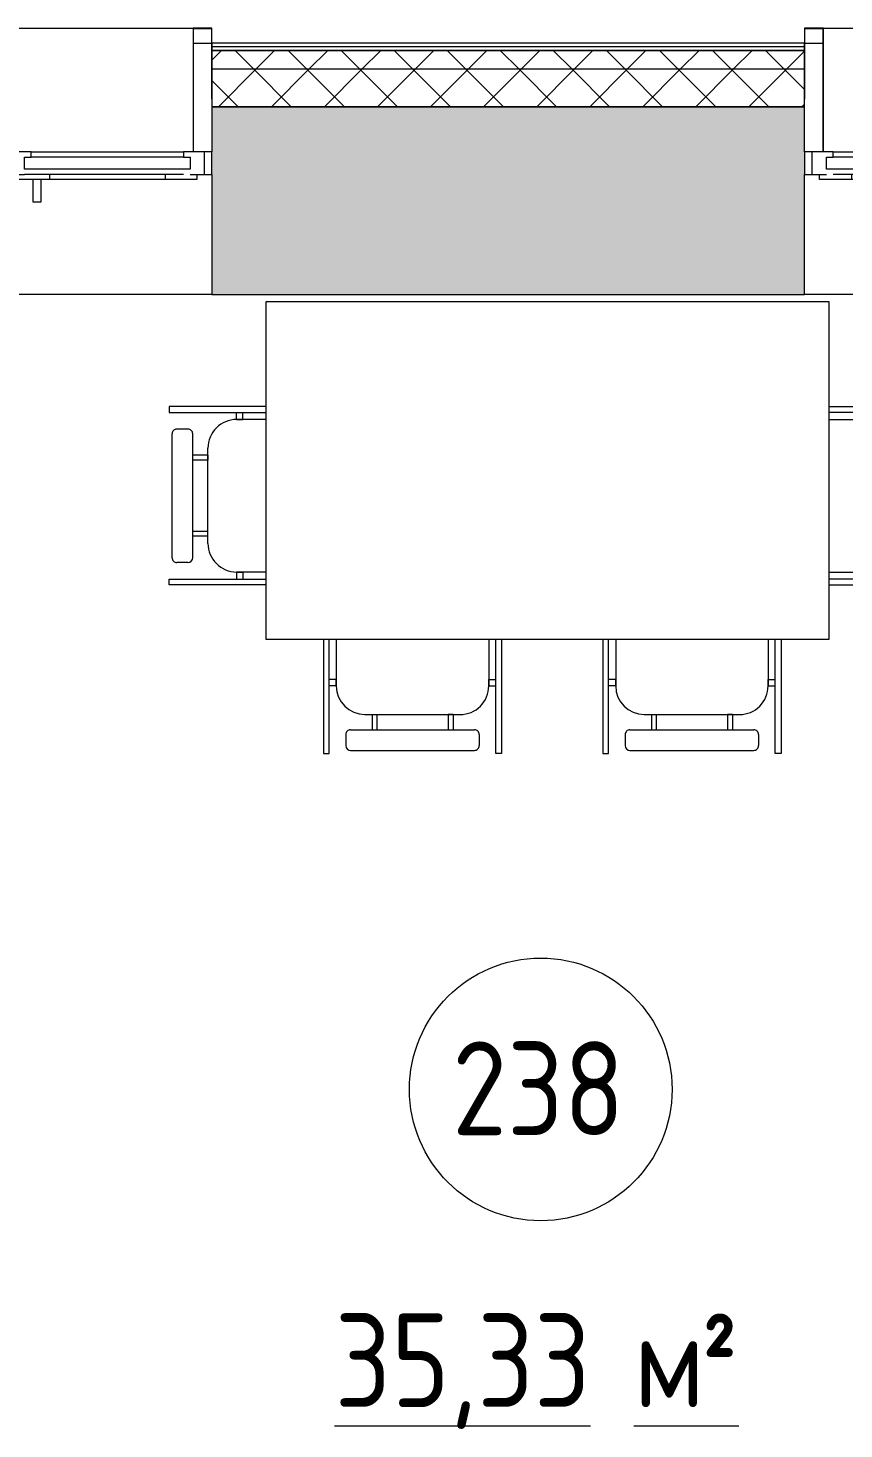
# Model space of a CAD drawing. Header units: millimetres. Extents: x -515342 to 330399, y -224905 to 507333.
# Drawn here: x -288044 to -285868, y 135750 to 139484 of the extents above; entities that cross this region are included whole.
import ezdxf

# ---------------------------------------------------------------- set-up
doc = ezdxf.new("R2010")
doc.units = ezdxf.units.MM
doc.layers.get('0').update_dxf_attribs({"lineweight": 0})
for name, color, linetype, lineweight in [('_ Окна', 7, 'Continuous', 0), ('Витраж', 7, 'Continuous', 0), ('Марки помещений', 7, 'Continuous', 0), ('Мебель', 7, 'Continuous', 0), ('Окна', 7, 'Continuous', 0), ('Стены внутренние', 7, 'Continuous', 0), ('Стены наружные', 7, 'Continuous', 0), ('Стены несущие', 7, 'Continuous', 0), ('Стены отделка', 7, 'Continuous', 0), ('Стены штриховка', 7, 'Continuous', 0)]:
    doc.layers.add(name, color=color, linetype=linetype, lineweight=lineweight)
doc.styles.add('GOST Common_1', font='', dxfattribs={"width": 0.9, "height": 250})
doc.styles.add('GOST Common_2', font='', dxfattribs={"width": 0.9, "height": 249.9999999999997})
doc.styles.get('GOST Common_1').set_extended_font_data('GOST Common')
doc.styles.get('GOST Common_2').set_extended_font_data('GOST Common')
pattern_1 = [(45, (0, 0), (-70.71067811865476, 70.71067811865476), []), (135, (0, 0), (-70.71067811865476, -70.71067811865474), [])]

# ---------------------------------------------------------------- blocks, each defined once
blk = doc.blocks.new('Окно_ПВХ_3Створки_1Фрамуга-верх - АР_Окно_ОП_1820_h_х1970_3ст2фр-в-9696728-О_АР_П_2__3_400_План 2 этажа')
at = {"layer": '_ Окна'}
for p, q in [((-929.0000000000082, 130.000000000032), (-1005.000000000007, 130.000000000032)), ((-1005.000000000007, 130.000000000032), (-1005.000000000007, 70.00000000003176)), ((-985.0000000000082, 70.00000000003176), (-985.0000000000082, 130.000000000032)), ((-947.0000000000082, 84.00000000003176), (-947.0000000000082, 116.000000000032)), ((-947.0000000000082, 116.000000000032), (-929.0000000000082, 116.000000000032)), ((-929.0000000000082, 116.000000000032), (-929.0000000000082, 130.000000000032)), ((-523.0000000000081, 116.000000000024), (-929.0000000000018, 116.0000000000253)), ((-447.000000000008, 130.000000000032), (-523.000000000008, 130.000000000032)), ((-523.000000000008, 130.000000000032), (-523.000000000008, 116.000000000032)), ((-523.000000000008, 116.000000000032), (-505.0000000000079, 116.000000000032)), ((-505.0000000000079, 116.000000000032), (-505.0000000000079, 84.00000000002747)), ((-465.0000000000079, 84.00000000002747), (-465.0000000000079, 116.000000000032)), ((-465.0000000000079, 116.000000000032), (-447.000000000008, 116.000000000032)), ((-447.000000000008, 116.000000000032), (-447.000000000008, 130.000000000032)), ((446.9999999999948, 116.0000000000209), (-447.0000000000069, 116.0000000000238)), ((522.9999999999915, 130.000000000032), (446.9999999999916, 130.000000000032)), ((446.9999999999916, 130.000000000032), (446.9999999999916, 116.000000000032)), ((446.9999999999916, 116.000000000032), (464.9999999999916, 116.000000000032)), ((464.9999999999916, 116.000000000032), (464.9999999999916, 84.00000000003176)), ((504.9999999999915, 84.00000000003176), (504.9999999999915, 116.000000000032)), ((504.9999999999915, 116.000000000032), (522.9999999999915, 116.000000000032)), ((522.9999999999915, 116.000000000032), (522.9999999999915, 130.000000000032)), ((928.99999999999, 116.0000000000193), (522.9999999999959, 116.0000000000206)), ((928.9999999999915, 130.000000000032), (928.9999999999915, 116.000000000032)), ((1004.999999999992, 130.000000000032), (928.9999999999915, 130.000000000032)), ((928.9999999999915, 116.000000000032), (946.9999999999914, 116.000000000032)), ((946.9999999999914, 116.000000000032), (946.9999999999914, 84.00000000003176)), ((984.9999999999915, 70.00000000003176), (984.9999999999915, 130.000000000032)), ((1004.999999999992, 70.00000000003176), (1004.999999999992, 130.000000000032)), ((-505.000000000005, 84.0000000000291), (-947.0000000000052, 84.00000000003055)), ((464.9999999999978, 84.00000000002598), (-465.0000000000016, 84.00000000002899)), ((946.9999999999931, 84.00000000002443), (504.9999999999926, 84.00000000002585)), ((-1005.000000000007, 70.00000000003176), (-947.0000000000082, 70.00000000003176)), ((-965.000000000014, 55.9999999999667), (-965.0000000000139, 69.99999999999089)), ((-880.0000000000138, 55.99999999996643), (-965.000000000014, 55.9999999999667)), ((-880.0000000000136, 70.00000000002966), (-880.0000000000136, 56.00000000009598)), ((-572.0000000000163, 70.00000000002866), (-572.0000000000163, 56.00000000010451)), ((-487.0000000000152, 55.99999999996516), (-572.0000000000163, 55.99999999996543)), ((-505.0000000000079, 70.00000000002747), (-465.0000000000079, 70.00000000002747)), ((-487.0000000000151, 69.99999999998902), (-487.0000000000152, 55.99999999996516)), ((464.9999999999916, 70.00000000003176), (504.9999999999915, 70.00000000003176)), ((486.9999999999862, 55.999999999962), (486.9999999999862, 69.99999999998619)), ((571.9999999999864, 55.99999999996173), (486.9999999999862, 55.999999999962)), ((571.9999999999865, 70.00000000002495), (571.9999999999864, 56.00000000009128)), ((879.9999999999841, 70.00000000002396), (879.9999999999841, 56.00000000009981)), ((964.999999999985, 55.99999999996046), (879.9999999999839, 55.99999999996073)), ((946.9999999999914, 70.00000000003176), (1004.999999999992, 70.00000000003176)), ((964.999999999985, 69.99999999998431), (964.999999999985, 55.99999999996046))]:
    blk.add_line(p, q, dxfattribs=at)
at = {"layer": 'Окна'}
for p, q in [((-929.0000000000045, 130.0000000000256), (-523.0000000000109, 130.0000000000242)), ((-447.00000000001, 130.000000000024), (446.9999999999907, 130.0000000000211)), ((522.9999999999916, 130.0000000000209), (928.9999999999937, 130.0000000000195)), ((-505.000000000008, 70.00000000002417), (-929.0000000000047, 70.00000000002554)), ((-572.0000000000163, 55.99999999996543), (-880.0000000000138, 55.99999999996643)), ((-548.5000000000164, -3.99999999997141), (-548.5000000000161, 56.00000000005184)), ((-528.5000000000161, 56.00000000005178), (-528.5000000000164, -3.999999999971477)), ((464.9999999999936, 70.00000000002103), (-465.0000000000046, 70.00000000002404)), ((928.9999999999936, 70.00000000001954), (504.9999999999883, 70.0000000000209)), ((528.499999999986, -3.999999999974895), (528.4999999999862, 56.00000000004243)), ((548.4999999999862, 56.00000000004239), (548.499999999986, -3.999999999974963)), ((879.9999999999839, 55.99999999996073), (571.9999999999864, 55.99999999996173)), ((-528.5000000000163, -3.999999999971477), (-548.5000000000164, -3.999999999971413)), ((548.4999999999861, -3.999999999974963), (528.499999999986, -3.999999999974898))]:
    blk.add_line(p, q, dxfattribs=at)
blk = doc.blocks.new('Прямоугольный импост - АР_Откос_Металлический_50х330 Белый Левый-9898761-О_АР_П_2__3_400_План 2 этажа')
at = {"layer": 'Витраж'}
blk.add_line((4449.180076463208, 16114.99999999948), (6359.180076463206, 16114.99999999948), dxfattribs=at)
blk = doc.blocks.new('Прямоугольный импост - АР_Откос_Металлический_50х330 Белый Левый-V25-О_АР_П_2__3_400_План 2 этажа')
at = {"layer": 'Витраж', "lineweight": 18}
for p, q in [((0, 39.99999999999957), (-50.00000000000055, 39.99999999999957)), ((-50.00000000000055, 39.99999999999957), (-50.00000000000055, -290.0000000000013)), ((-49.00000000000619, -290.0000000000013), (-49.00000000000619, 38.99999999999952)), ((-49.00000000000619, 38.99999999999952), (-1.000000000001938, 38.99999999999952)), ((-1.000000000001938, 38.99999999999952), (-1.000000000001938, -150)), ((0, -150), (0, 39.99999999999957)), ((-1.000000000001938, -150), (0, -150))]:
    blk.add_line(p, q, dxfattribs=at)
blk = doc.blocks.new('Прямоугольный импост - АР_Откос_Металлический_50х330 Белый Правый-V24-О_АР_П_2__3_400_План 2 этажа')
at = {"layer": 'Витраж', "lineweight": 18}
for p, q in [((-50.00000000000055, -290.0000000000013), (-50.00000000000055, 39.99999999999957)), ((-50.00000000000055, 39.99999999999957), (0, 39.99999999999957)), ((-1.000000000000856, 38.99999999999952), (-49.0000000000051, 38.99999999999952)), ((-49.0000000000051, 38.99999999999952), (-49.0000000000051, -290.0000000000013)), ((-1.000000000000856, -150), (-1.000000000000856, 38.99999999999952)), ((0, 39.99999999999957), (0, -150)), ((0, -150), (-1.000000000000856, -150))]:
    blk.add_line(p, q, dxfattribs=at)
blk = doc.blocks.new('СД_Люблино_Фасады_rvt-1-О_АР_П_2__3_400_План 2 этажа')
at = {"layer": 'Стены внутренние'}
h = blk.add_hatch(dxfattribs=at)
h.set_pattern_fill('FP_1', color=256, style=0, pattern_type=2)
h.set_pattern_definition([(45, (0, 0), (-224.5064030267289, 224.5064030267289), []), (45, (224.506, 0), (-224.5064030267289, 224.5064030267289), [396.875, -79.375, 3.353, -76.02199999999999])])
h.paths.add_polyline_path([(101935, 15404.99999999918), (101935, 15904.99999999919), (97278.85314212565, 15904.9999999992), (97278.85314212565, 15404.9999999992), (101775.0226603201, 15404.99999999918)])
h.paths.add_polyline_path([(95231.84245971094, 15404.9999999992), (95268.85314212563, 15404.9999999992), (95268.85314212563, 15904.9999999992), (93672.65188614855, 15904.99999999921), (93672.65188614855, 15404.99999999921), (94795.630446337, 15404.99999999921)])
h.paths.add_polyline_path([(91662.65188614854, 15404.99999999921), (91662.65188614854, 15904.99999999922), (90062.51054338938, 15904.99999999922), (90062.51054338938, 15404.99999999922), (91305.93433934546, 15404.99999999922)])
h.paths.add_polyline_path([(88052.51054338938, 15404.99999999923), (88052.51054338938, 15904.99999999923), (86472.55928735257, 15904.99999999923), (86472.55928735257, 15404.99999999923), (87816.23823235395, 15404.99999999923)])
h.paths.add_polyline_path([(84462.55928735257, 15404.99999999924), (84462.55928735257, 15904.99999999924), (82935.27675388572, 15904.99999999924), (82935.27675388572, 15404.99999999924), (84326.54212536241, 15404.99999999924)])
h.paths.add_polyline_path([(80836.8460183709, 15404.99999999925), (80925.2767538857, 15404.99999999925), (80925.2767538857, 15904.99999999925), (79340.32549790858, 15904.99999999926), (79340.32549790858, 15404.99999999925), (79964.42199162302, 15404.99999999925)])
h.paths.add_polyline_path([(77330.32549790856, 15404.99999999926), (77330.32549790856, 15904.99999999927), (75739.71385024309, 15904.99999999927), (75739.71385024309, 15404.99999999926)])
h.paths.add_polyline_path([(73729.71385024309, 15404.99999999927), (73729.71385024309, 15904.99999999927), (72144.76259426594, 15904.99999999928), (72144.76259426594, 15404.99999999928), (73421.2417910139, 15404.99999999927)])
h.paths.add_polyline_path([(70134.76259426594, 15404.99999999928), (70134.76259426594, 15904.99999999928), (68493.56468270539, 15904.99999999929), (68493.56468270539, 15404.99999999929), (68622.90964390057, 15404.99999999929)])
h.paths.add_polyline_path([(66441.84957703087, 15404.9999999993), (66483.5646827054, 15404.9999999993), (66483.5646827054, 15904.9999999993), (64878.61342672822, 15904.9999999993), (64878.61342672822, 15404.9999999993), (66005.63756365693, 15404.9999999993)])
h.paths.add_polyline_path([(62868.61342672823, 15404.99999999931), (62868.61342672823, 15904.99999999931), (60500.0727045462, 15904.99999999931), (60500.0727045462, 15404.99999999931), (61643.51742991751, 15404.99999999931)])
h.paths.add_polyline_path([(58090.07270454619, 15404.99999999932), (58090.07270454619, 15904.99999999932), (56894.24479769923, 15904.99999999933), (56894.24479769923, 15404.99999999933), (57281.39729617811, 15404.99999999932)])
h.paths.add_polyline_path([(54484.24479769921, 15404.99999999933), (54484.24479769921, 15904.99999999933), (51825.92927957584, 15904.99999999934), (51825.92927957584, 15404.99999999934), (52919.2771624387, 15404.99999999934)])
h.paths.add_polyline_path([(49815.92927957585, 15404.99999999935), (49815.92927957585, 15904.99999999935), (47243.77289164733, 15904.99999999936), (47243.77289164733, 15404.99999999935), (49429.58105544719, 15404.99999999935)])
h.paths.add_polyline_path([(44833.77289164731, 15404.99999999936), (44833.77289164731, 15904.99999999937), (43623.77289164737, 15904.99999999937), (43623.77289164737, 15404.99999999937), (44195.03689495989, 15404.99999999937)])
h.paths.add_polyline_path([(41213.77289164736, 15404.99999999938), (41213.77289164736, 15904.99999999938), (38819.4685358834, 15904.99999999938), (38819.4685358834, 15404.99999999938), (40705.34078796837, 15404.99999999938)])
h.paths.add_polyline_path([(36779.43266760291, 15404.99999999939), (36809.46853588339, 15404.99999999939), (36809.46853588339, 15904.99999999939), (35219.46853588345, 15904.9999999994), (35219.46853588345, 15404.9999999994), (36343.22065422897, 15404.99999999939)])
h.paths.add_polyline_path([(33209.46853588342, 15404.9999999994), (33209.46853588342, 15904.9999999994), (31619.4685358834, 15904.99999999941), (31619.4685358834, 15404.99999999941), (31981.10052048956, 15404.99999999941)])
h.paths.add_polyline_path([(29609.4685358834, 15404.99999999941), (29609.4685358834, 15904.99999999941), (28023.12593714712, 15904.99999999942), (28023.12593714712, 15404.99999999942), (29363.82844024592, 15404.99999999941)])
h.paths.add_polyline_path([(26013.12593714711, 15404.99999999942), (26013.12593714711, 15904.99999999943), (24425.8434036803, 15904.99999999943), (24425.84340368029, 15404.99999999943), (25001.70830650651, 15404.99999999943)])
h.paths.add_polyline_path([(22415.84340368029, 15404.99999999943), (22415.84340368029, 15904.99999999943), (20810.89214764356, 15904.99999999944), (20810.89214764356, 15404.99999999944), (22384.43622626287, 15404.99999999943)])
h.paths.add_polyline_path([(18800.89214764355, 15404.99999999945), (18800.89214764356, 15904.99999999945), (17210.28050003767, 15904.99999999946), (17210.28050003767, 15404.99999999945), (18022.31609252347, 15404.99999999945)])
h.paths.add_polyline_path([(15200.28050003765, 15404.99999999946), (15200.28050003765, 15904.99999999946), (13615.32924400092, 15904.99999999946), (13615.32924400091, 15404.99999999946), (14968.83199890588, 15404.99999999946)])
h.paths.add_polyline_path([(11605.32924400091, 15404.99999999947), (11605.32924400091, 15904.99999999947), (10024.13133244037, 15904.99999999948), (10024.13133244037, 15404.99999999948), (11042.92387854042, 15404.99999999947)])
h.paths.add_polyline_path([(8014.131332440338, 15404.99999999948), (8014.131332440355, 15904.99999999948), (6409.180076463216, 15904.99999999949), (6409.180076463216, 15404.99999999949), (7989.439784922835, 15404.99999999948)])
h.paths.add_polyline_path([(4399.180076463203, 15404.99999999949), (4399.180076463203, 15904.99999999949), (-305.0000000001407, 15904.99999999951), (-305.0000000001407, 15404.99999999951), (2318.68361106161, 15404.9999999995)])
at = {"layer": 'Стены наружные'}
h = blk.add_hatch(dxfattribs=at)
h.set_pattern_fill('FP_4', color=256, style=0, pattern_type=2)
h.set_pattern_definition(pattern_1)
h.paths.add_polyline_path([(102035, 16004.99999999918), (102085, 16004.99999999918), (102085, 16054.99999999918), (97278.85314212565, 16054.99999999919), (97278.85314212565, 16004.99999999919), (101775.0226603201, 16004.99999999918)])
h.paths.add_polyline_path([(95268.85314212563, 16004.9999999992), (95268.85314212563, 16054.9999999992), (93672.65188614857, 16054.99999999921), (93672.65188614857, 16004.99999999921), (94795.630446337, 16004.9999999992)])
h.paths.add_polyline_path([(91662.65188614854, 16004.99999999921), (91662.65188614854, 16054.99999999921), (90062.5105433894, 16054.99999999922), (90062.51054338938, 16004.99999999922), (91305.93433934546, 16004.99999999921)])
h.paths.add_polyline_path([(88052.51054338938, 16004.99999999922), (88052.51054338938, 16054.99999999923), (86472.55928735257, 16054.99999999923), (86472.55928735257, 16004.99999999923), (87816.23823235395, 16004.99999999923)])
h.paths.add_polyline_path([(84462.55928735257, 16004.99999999924), (84462.55928735257, 16054.99999999923), (82935.27675388572, 16054.99999999924), (82935.27675388572, 16004.99999999924), (84326.54212536241, 16004.99999999924)])
h.paths.add_polyline_path([(80836.8460183709, 16004.99999999925), (80925.2767538857, 16004.99999999925), (80925.2767538857, 16054.99999999925), (79340.32549790858, 16054.99999999925), (79340.32549790858, 16004.99999999925)])
h.paths.add_polyline_path([(77330.32549790856, 16004.99999999926), (77330.32549790856, 16054.99999999926), (75739.71385024309, 16054.99999999926), (75739.71385024309, 16004.99999999926), (76474.7258846315, 16004.99999999926)])
h.paths.add_polyline_path([(73729.71385024309, 16004.99999999927), (73729.71385024309, 16054.99999999927), (72144.76259426594, 16054.99999999928), (72144.76259426594, 16004.99999999927), (72985.02977763997, 16004.99999999927)])
h.paths.add_polyline_path([(70134.76259426594, 16004.99999999928), (70134.76259426594, 16054.99999999928), (68493.56468270539, 16054.99999999929), (68493.56468270539, 16004.99999999929), (68622.90964390057, 16004.99999999929)])
h.paths.add_polyline_path([(66483.5646827054, 16004.99999999929), (66483.5646827054, 16054.99999999929), (64878.61342672822, 16054.9999999993), (64878.61342672823, 16004.9999999993), (65133.21353690904, 16004.9999999993)])
h.paths.add_polyline_path([(62868.61342672821, 16004.99999999931), (62868.61342672821, 16054.9999999993), (60500.0727045462, 16054.99999999931), (60500.0727045462, 16004.99999999931), (62515.94145666539, 16004.99999999931)])
h.paths.add_polyline_path([(58090.07270454619, 16004.99999999932), (58090.07270454619, 16054.99999999932), (56894.24479769923, 16054.99999999933), (56894.24479769923, 16004.99999999932), (57281.39729617811, 16004.99999999932)])
h.paths.add_polyline_path([(54484.24479769921, 16004.99999999933), (54484.24479769921, 16054.99999999933), (51825.92927957584, 16054.99999999934), (51825.92927957584, 16004.99999999934), (52919.2771624387, 16004.99999999934)])
h.paths.add_polyline_path([(49815.92927957585, 16004.99999999935), (49815.92927957585, 16054.99999999935), (47243.77289164733, 16054.99999999936), (47243.77289164733, 16004.99999999935), (49429.58105544719, 16004.99999999935)])
h.paths.add_polyline_path([(44833.77289164731, 16004.99999999936), (44833.77289164731, 16054.99999999936), (43623.77289164737, 16054.99999999937), (43623.77289164737, 16004.99999999936), (44195.03689495989, 16004.99999999936)])
h.paths.add_polyline_path([(41213.77289164736, 16004.99999999938), (41213.77289164736, 16054.99999999938), (38819.4685358834, 16054.99999999938), (38819.4685358834, 16004.99999999938), (40705.34078796837, 16004.99999999938)])
h.paths.add_polyline_path([(36809.46853588339, 16004.99999999939), (36809.46853588339, 16054.99999999939), (35219.46853588345, 16054.99999999939), (35219.46853588344, 16004.9999999994), (35470.79662748109, 16004.9999999994)])
h.paths.add_polyline_path([(33209.46853588342, 16004.9999999994), (33209.46853588342, 16054.9999999994), (31619.4685358834, 16054.9999999994), (31619.4685358834, 16004.99999999941), (32853.52454723744, 16004.9999999994)])
h.paths.add_polyline_path([(29609.4685358834, 16004.99999999941), (29609.4685358834, 16054.99999999941), (28023.12593714712, 16054.99999999942), (28023.12593714712, 16004.99999999942), (29363.82844024592, 16004.99999999941)])
h.paths.add_polyline_path([(26013.12593714711, 16004.99999999943), (26013.12593714711, 16054.99999999943), (24425.8434036803, 16054.99999999943), (24425.8434036803, 16004.99999999943), (25874.1323332544, 16004.99999999943)])
h.paths.add_polyline_path([(22384.43622626287, 16004.99999999943), (22415.84340368029, 16004.99999999943), (22415.84340368029, 16054.99999999944), (20810.89214764356, 16054.99999999944), (20810.89214764356, 16004.99999999944), (21512.01219951499, 16004.99999999944)])
h.paths.add_polyline_path([(18800.89214764356, 16004.99999999945), (18800.89214764356, 16054.99999999945), (17210.28050003766, 16054.99999999945), (17210.28050003766, 16004.99999999945), (18022.31609252347, 16004.99999999945)])
h.paths.add_polyline_path([(15200.28050003766, 16004.99999999946), (15200.28050003766, 16054.99999999946), (13615.32924400092, 16054.99999999947), (13615.32924400092, 16004.99999999946), (14532.61998553194, 16004.99999999946)])
h.paths.add_polyline_path([(11605.32924400092, 16004.99999999947), (11605.32924400092, 16054.99999999947), (10024.13133244036, 16054.99999999948), (10024.13133244036, 16004.99999999948), (11042.92387854042, 16004.99999999947)])
h.paths.add_polyline_path([(8014.131332440364, 16004.99999999948), (8014.131332440364, 16054.99999999948), (6409.180076463212, 16054.99999999949), (6409.180076463212, 16004.99999999949), (7553.227771548896, 16004.99999999949)])
h.paths.add_polyline_path([(4399.180076463209, 16004.9999999995), (4399.180076463212, 16054.99999999949), (-405.0000000001808, 16054.99999999951), (-405.0000000001808, 16004.99999999951), (4063.531664557373, 16004.9999999995)])
h = blk.add_hatch(dxfattribs=at)
h.set_pattern_fill('FP_4', color=256, style=0, pattern_type=2)
h.set_pattern_definition(pattern_1)
h.paths.add_polyline_path([(102034.9999999999, 15904.99999999918), (102035, 16004.99999999918), (97278.85314212565, 16004.99999999919), (97278.85314212565, 15904.99999999919), (101935, 15904.99999999918)])
h.paths.add_polyline_path([(95268.85314212563, 15904.9999999992), (95268.85314212563, 16004.9999999992), (93672.65188614857, 16004.99999999921), (93672.65188614855, 15904.9999999992), (94795.630446337, 15904.9999999992)])
h.paths.add_polyline_path([(91662.65188614854, 15904.99999999921), (91662.65188614854, 16004.99999999921), (90062.51054338938, 16004.99999999922), (90062.51054338938, 15904.99999999922), (91305.93433934546, 15904.99999999921)])
h.paths.add_polyline_path([(88052.51054338938, 15904.99999999922), (88052.51054338938, 16004.99999999922), (86472.55928735257, 16004.99999999923), (86472.55928735257, 15904.99999999923), (87816.23823235395, 15904.99999999922)])
h.paths.add_polyline_path([(84326.54212536241, 15904.99999999923), (84462.55928735257, 15904.99999999923), (84462.55928735257, 16004.99999999924), (82935.27675388572, 16004.99999999924), (82935.27675388572, 15904.99999999924), (83890.33011198847, 15904.99999999923)])
h.paths.add_polyline_path([(80925.2767538857, 15904.99999999924), (80925.2767538857, 16004.99999999925), (79340.32549790858, 16004.99999999925), (79340.32549790858, 15904.99999999925), (80836.8460183709, 15904.99999999924)])
h.paths.add_polyline_path([(77330.32549790859, 15904.99999999926), (77330.32549790856, 16004.99999999926), (75739.71385024309, 16004.99999999926), (75739.71385024309, 15904.99999999927), (76474.7258846315, 15904.99999999926)])
h.paths.add_polyline_path([(73729.71385024309, 15904.99999999927), (73729.71385024309, 16004.99999999927), (72144.76259426594, 16004.99999999927), (72144.7625942659, 15904.99999999928), (72985.02977763997, 15904.99999999927)])
h.paths.add_polyline_path([(70134.76259426594, 15904.99999999928), (70134.76259426594, 16004.99999999928), (68493.56468270539, 16004.99999999929), (68493.56468270539, 15904.99999999929), (68622.90964390057, 15904.99999999929)])
h.paths.add_polyline_path([(66483.5646827054, 15904.99999999929), (66483.5646827054, 16004.99999999929), (64878.61342672823, 16004.9999999993), (64878.61342672823, 15904.9999999993), (65133.21353690904, 15904.99999999929)])
h.paths.add_polyline_path([(62868.61342672823, 15904.9999999993), (62868.61342672821, 16004.99999999931), (60500.0727045462, 16004.99999999931), (60500.0727045462, 15904.99999999931), (62515.94145666539, 15904.9999999993)])
h.paths.add_polyline_path([(58090.07270454619, 15904.99999999932), (58090.07270454619, 16004.99999999932), (56894.24479769923, 16004.99999999932), (56894.24479769923, 15904.99999999932), (57281.39729617811, 15904.99999999932)])
h.paths.add_polyline_path([(54484.24479769921, 15904.99999999933), (54484.24479769921, 16004.99999999933), (51825.92927957584, 16004.99999999934), (51825.92927957584, 15904.99999999934), (52919.2771624387, 15904.99999999934)])
h.paths.add_polyline_path([(49815.92927957585, 15904.99999999935), (49815.92927957585, 16004.99999999935), (47243.77289164733, 16004.99999999935), (47243.77289164733, 15904.99999999936), (49429.58105544719, 15904.99999999935)])
h.paths.add_polyline_path([(44833.77289164731, 15904.99999999937), (44833.77289164731, 16004.99999999936), (43623.77289164737, 16004.99999999936), (43623.77289164737, 15904.99999999937), (44195.03689495989, 15904.99999999937)])
h.paths.add_polyline_path([(41213.77289164736, 15904.99999999937), (41213.77289164736, 16004.99999999938), (38819.4685358834, 16004.99999999938), (38819.4685358834, 15904.99999999938), (40705.34078796837, 15904.99999999938)])
h.paths.add_polyline_path([(36809.46853588339, 15904.99999999939), (36809.46853588339, 16004.99999999939), (35219.46853588344, 16004.9999999994), (35219.46853588344, 15904.99999999939), (35470.79662748109, 15904.99999999939)])
h.paths.add_polyline_path([(33209.46853588342, 15904.9999999994), (33209.46853588342, 16004.9999999994), (31619.4685358834, 16004.99999999941), (31619.4685358834, 15904.99999999941), (32853.52454723744, 15904.9999999994)])
h.paths.add_polyline_path([(29609.4685358834, 15904.99999999941), (29609.4685358834, 16004.99999999941), (28023.12593714712, 16004.99999999942), (28023.12593714712, 15904.99999999942), (29363.82844024592, 15904.99999999941)])
h.paths.add_polyline_path([(25874.1323332544, 15904.99999999943), (26013.12593714711, 15904.99999999943), (26013.12593714711, 16004.99999999943), (24425.8434036803, 16004.99999999943), (24425.8434036803, 15904.99999999943), (25001.70830650651, 15904.99999999943)])
h.paths.add_polyline_path([(22415.84340368029, 15904.99999999943), (22415.84340368029, 16004.99999999943), (20810.89214764356, 16004.99999999944), (20810.89214764356, 15904.99999999944), (22384.43622626287, 15904.99999999943)])
h.paths.add_polyline_path([(18800.89214764356, 15904.99999999945), (18800.89214764356, 16004.99999999945), (17210.28050003766, 16004.99999999945), (17210.28050003766, 15904.99999999946), (18022.31609252347, 15904.99999999945)])
h.paths.add_polyline_path([(15200.28050003766, 15904.99999999946), (15200.28050003766, 16004.99999999946), (13615.32924400092, 16004.99999999946), (13615.32924400092, 15904.99999999946), (14532.61998553194, 15904.99999999946)])
h.paths.add_polyline_path([(11605.32924400092, 15904.99999999947), (11605.32924400092, 16004.99999999947), (10024.13133244036, 16004.99999999948), (10024.13133244036, 15904.99999999948), (11042.92387854042, 15904.99999999947)])
h.paths.add_polyline_path([(8014.131332440364, 15904.99999999948), (8014.131332440364, 16004.99999999948), (6409.180076463212, 16004.99999999949), (6409.180076463212, 15904.99999999949), (7553.227771548896, 15904.99999999949)])
h.paths.add_polyline_path([(4399.180076463209, 15904.99999999949), (4399.180076463209, 16004.9999999995), (-305.0000000001808, 16004.99999999951), (-305.0000000001797, 15904.99999999951), (4063.531664557373, 15904.99999999949)])
at = {"layer": 'Стены внутренние'}
for p, q in [((86423.44074631909, 16074.99999999922), (86471.76563655886, 16074.99999999922)), ((88053.30419418294, 16074.99999999921), (88101.62908442272, 16074.99999999921)), ((86472.55928735249, 15404.99999999922), (84462.55928735249, 15404.99999999922)), ((90062.5105433893, 15404.99999999921), (88052.51054338927, 15404.99999999921))]:
    blk.add_line(p, q, dxfattribs=at)
at = {"layer": 'Стены несущие'}
for p, q in [((86472.55928735249, 15904.99999999922), (86472.55928735249, 15784.99999999925)), ((88052.51054338927, 15904.99999999921), (86472.55928735249, 15904.99999999922)), ((86472.55928735249, 15904.99999999921), (88052.51054338927, 15904.99999999921)), ((88052.51054338927, 15784.99999999925), (88052.51054338927, 15904.99999999921)), ((86472.55928735249, 15724.99999999925), (86472.55928735249, 15404.99999999922)), ((88052.51054338927, 15404.99999999921), (88052.51054338927, 15724.99999999925)), ((86472.55928735249, 15404.99999999922), (88052.51054338927, 15404.99999999921))]:
    blk.add_line(p, q, dxfattribs=at)
at = {"layer": 'Стены отделка', "lineweight": 9}
for p, q in [((88052.51054338927, 16074.99999999921), (86472.55928735249, 16074.99999999922)), ((86472.55928735249, 16074.99999999922), (86472.55928735249, 16064.99999999922)), ((86472.55928735249, 16064.99999999922), (86472.55928735249, 16054.99999999922)), ((88052.51054338927, 16064.99999999921), (88052.51054338927, 16074.99999999921)), ((88052.51054338927, 16054.99999999921), (88052.51054338927, 16064.99999999921)), ((86472.55928735249, 16054.99999999921), (86472.55928735249, 16004.99999999921)), ((88052.51054338927, 16004.99999999921), (88052.51054338927, 16054.99999999921)), ((86472.55928735249, 16004.99999999921), (86472.55928735249, 15904.99999999921)), ((88052.51054338927, 15904.99999999921), (88052.51054338927, 16004.99999999921))]:
    blk.add_line(p, q, dxfattribs=at)
at = {"layer": 'Стены штриховка'}
for p, q in [((88052.51054338927, 16064.99999999921), (86472.55928735249, 16064.99999999922)), ((88052.51054338927, 16054.99999999921), (86472.55928735249, 16054.99999999921)), ((86472.55928735249, 16054.99999999922), (88052.51054338927, 16054.99999999921)), ((88052.51054338927, 16004.99999999921), (86472.55928735249, 16004.99999999921))]:
    blk.add_line(p, q, dxfattribs=at)
at = {"layer": 'Витраж', "lineweight": 9}
for name, p in [('Прямоугольный импост - АР_Откос_Металлический_50х330 Белый Левый-9898761-О_АР_П_2__3_400_План 2 этажа', (80063.37921088928, 0)), ('Прямоугольный импост - АР_Откос_Металлический_50х330 Белый Левый-V25-О_АР_П_2__3_400_План 2 этажа', (86472.55928735249, 16074.99999999921)), ('Прямоугольный импост - АР_Откос_Металлический_50х330 Белый Левый-9898761-О_АР_П_2__3_400_План 2 этажа', (83653.33046692608, 0))]:
    blk.add_blockref(name, p, dxfattribs=at)
at = {"layer": 'Витраж', "lineweight": 9, "extrusion": (0, 0, -1)}
blk.add_blockref('Прямоугольный импост - АР_Откос_Металлический_50х330 Белый Правый-V24-О_АР_П_2__3_400_План 2 этажа', (-88052.51054338929, 16074.99999999921), dxfattribs=at)
at = {"layer": 'Окна', "lineweight": 9}
for p in [(85467.5592873525, 15654.99999999922), (89057.51054338929, 15654.99999999921)]:
    blk.add_blockref('Окно_ПВХ_3Створки_1Фрамуга-верх - АР_Окно_ОП_1820_h_х1970_3ст2фр-в-9696728-О_АР_П_2__3_400_План 2 этажа', p, dxfattribs=at)
blk = doc.blocks.new('Стол-Прямоугольный - 1500х900 мм-8945557-О_АР_П_2__3_400_План 2 этажа')
at = {"layer": 'Мебель'}
for p, q in [((-750.0000000000005, 449.999999999997), (749.9999999999993, 449.999999999997)), ((-750.0000000000005, -450.000000000003), (-750.0000000000005, 449.999999999997)), ((749.9999999999993, 449.999999999997), (749.9999999999993, -450.000000000003)), ((749.9999999999993, -450.000000000003), (-750.0000000000005, -450.000000000003))]:
    blk.add_line(p, q, dxfattribs=at)
blk = doc.blocks.new('Стул-Штабель - Стул-Штабель-V12-О_АР_П_2__3_400_План 2 этажа')
at = {"layer": 'Мебель'}
for p, q in [((-416.5854755278589, -124.4425828026347), (-416.5854755278589, 134.4674796110789)), ((-416.5854755278589, 134.4674796110789), (-401.2991803278726, 134.4674796110789)), ((-401.2991803278726, 134.4674796110789), (-401.2991803278726, -124.4425828026347)), ((-356.8491803278723, 84.14808908782271), (-356.8491803278723, 113.5884374417975)), ((-344.1491803278723, 126.2884374417975), (-13.94918032787204, 126.2884374417975)), ((-1.249180327872052, 84.14808908782271), (-1.249180327872052, 113.5884374417975)), ((43.20081967212847, 134.4674796110789), (43.20081967212847, -124.4425828026347)), ((58.59129720285495, 134.4674796110789), (43.20081967212847, 134.4674796110789)), ((58.59129720285495, -124.4425828026347), (58.59129720285495, 134.4674796110789)), ((-344.1491803278723, 71.44808908782272), (-13.94918032787204, 71.44808908782272)), ((-286.9117877085566, 30.76853638256768), (-286.9117877085566, 71.44808908782272)), ((-274.1923146214354, 30.76853638256768), (-274.1923146214354, 71.44808908782272)), ((-83.82244547497857, 30.76853638256768), (-83.82244547497857, 71.44808908782272)), ((-71.07789240983078, 30.76853638256768), (-71.07789240983078, 71.44808908782272)), ((-306.0491803278723, 30.76853638256768), (-52.04918032787184, 30.76853638256768)), ((-286.9117877085566, 30.76853638256768), (-274.1923146214354, 30.76853638256768)), ((-71.07789240983078, 30.76853638256768), (-83.82244547497857, 30.76853638256768)), ((-401.2991803278726, -45.43146361743232), (-401.2991803278726, -62.44449404175209)), ((-382.2491803278723, -45.43146361743232), (-401.2991803278726, -45.43146361743232)), ((-382.2491803278723, -62.44449404175209), (-401.2991803278726, -62.44449404175209)), ((-382.2491803278723, -45.43146361743232), (-382.2491803278723, -62.44449404175209)), ((-382.2491803278723, -124.4425828026349), (-382.2491803278723, -45.43146361743232)), ((24.15081967212816, -45.43146361743232), (24.15081967212816, -62.44449404175209)), ((24.15081967212816, -45.43146361743232), (43.20081967212847, -45.43146361743232)), ((24.15081967212816, -124.4425828026349), (24.15081967212816, -45.43146361743232)), ((24.15081967212816, -62.44449404175209), (43.20081967212847, -62.44449404175209)), ((43.20081967212847, -45.43146361743232), (43.20081967212847, -62.44449404175209))]:
    blk.add_line(p, q, dxfattribs=at)
for centre, radius, start, end in [((-344.1491803278723, 113.5884374417975), 12.69999999999998, 89.99999999999993, 180), ((-13.94918032787204, 113.5884374417975), 12.70000000000002, 359.9999999999996, 90.00000000000006), ((-344.1491803278723, 84.14808908782271), 12.7, 180, 269.9999999999996), ((-13.94918032787204, 84.14808908782271), 12.69999999999999, 269.9999999999996, 2.544443745170813e-14), ((-306.0491803278723, -45.43146361743232), 76.19999999999992, 89.99999999999994, 180), ((-52.04918032787184, -45.43146361743232), 76.20000000000007, 359.9999999999996, 90.00000000000004)]:
    blk.add_arc(centre, radius, start, end, dxfattribs=at)
blk = doc.blocks.new('Стул-Штабель - Стул-Штабель-V13-О_АР_П_2__3_400_План 2 этажа')
at = {"layer": 'Мебель'}
for p, q in [((-416.5854755278589, 143.8232943415701), (-416.5854755278589, -134.4674796110789)), ((-401.2991803278726, -134.4674796110789), (-401.2991803278726, 143.8232943415701)), ((-382.2491803278723, 143.8232943415714), (-382.2491803278723, 45.43146361743232)), ((24.15081967212816, 143.8232943415714), (24.15081967212816, 45.43146361743232)), ((43.20081967212847, -134.4674796110789), (43.20081967212847, 143.8232943415701)), ((58.59129720285495, 143.8232943415701), (58.59129720285495, -134.4674796110789)), ((-401.2991803278726, 45.43146361743232), (-401.2991803278726, 62.44449404175209)), ((-382.2491803278723, 62.44449404175209), (-401.2991803278726, 62.44449404175209)), ((-382.2491803278723, 45.43146361743232), (-401.2991803278726, 45.43146361743232)), ((-382.2491803278723, 45.43146361743232), (-382.2491803278723, 62.44449404175209)), ((24.15081967212816, 62.44449404175209), (43.20081967212847, 62.44449404175209)), ((24.15081967212816, 45.43146361743232), (24.15081967212816, 62.44449404175209)), ((24.15081967212816, 45.43146361743232), (43.20081967212847, 45.43146361743232)), ((43.20081967212847, 45.43146361743232), (43.20081967212847, 62.44449404175209)), ((-306.0491803278723, -30.76853638256768), (-52.04918032787184, -30.76853638256768)), ((-286.9117877085566, -30.76853638256768), (-286.9117877085566, -71.44808908782272)), ((-286.9117877085566, -30.76853638256768), (-274.1923146214354, -30.76853638256768)), ((-274.1923146214354, -30.76853638256768), (-274.1923146214354, -71.44808908782272)), ((-83.82244547497857, -30.76853638256768), (-83.82244547497857, -71.44808908782272)), ((-71.07789240983078, -30.76853638256768), (-83.82244547497857, -30.76853638256768)), ((-71.07789240983078, -30.76853638256768), (-71.07789240983078, -71.44808908782272)), ((-344.1491803278723, -71.44808908782272), (-13.94918032787204, -71.44808908782272)), ((-356.8491803278723, -84.14808908782271), (-356.8491803278723, -113.5884374417975)), ((-1.249180327872052, -84.14808908782271), (-1.249180327872052, -113.5884374417975)), ((-416.5854755278589, -134.4674796110789), (-401.2991803278726, -134.4674796110789)), ((-344.1491803278723, -126.2884374417975), (-13.94918032787204, -126.2884374417975)), ((58.59129720285495, -134.4674796110789), (43.20081967212847, -134.4674796110789))]:
    blk.add_line(p, q, dxfattribs=at)
for centre, radius, start, end in [((-306.0491803278723, 45.43146361743232), 76.20000000000007, 179.9999999999999, 269.9999999999997), ((-52.04918032787184, 45.43146361743232), 76.19999999999995, 269.9999999999996, 4.452776554048924e-14), ((-344.1491803278723, -84.14808908782271), 12.69999999999998, 89.99999999999997, 180), ((-13.94918032787204, -84.14808908782271), 12.7, 359.9999999999996, 90.00000000000001), ((-344.1491803278723, -113.5884374417975), 12.70000000000002, 179.9999999999999, 269.9999999999997), ((-13.94918032787204, -113.5884374417975), 12.7, 269.9999999999996, 4.134721085902571e-14)]:
    blk.add_arc(centre, radius, start, end, dxfattribs=at)
blk = doc.blocks.new('Стул-Штабель - Стул-Штабель-V14-О_АР_П_2__3_400_План 2 этажа')
at = {"layer": 'Мебель'}
for p, q in [((-416.5854755278589, 169.627011699504), (-416.5854755278589, -134.4674796110789)), ((-401.2991803278726, -134.4674796110789), (-401.2991803278726, 169.627011699504)), ((-382.2491803278723, 169.6270116995035), (-382.2491803278723, 45.43146361743232)), ((24.15081967212816, 169.6270116995056), (24.15081967212816, 45.43146361743232)), ((43.20081967212847, -134.4674796110789), (43.20081967212847, 169.6270116995048)), ((58.59129720285495, 169.6270116995048), (58.59129720285495, -134.4674796110789)), ((-401.2991803278726, 45.43146361743232), (-401.2991803278726, 62.44449404175209)), ((-382.2491803278723, 62.44449404175209), (-401.2991803278726, 62.44449404175209)), ((-382.2491803278723, 45.43146361743232), (-401.2991803278726, 45.43146361743232)), ((-382.2491803278723, 45.43146361743232), (-382.2491803278723, 62.44449404175209)), ((24.15081967212816, 62.44449404175209), (43.20081967212847, 62.44449404175209)), ((24.15081967212816, 45.43146361743232), (24.15081967212816, 62.44449404175209)), ((24.15081967212816, 45.43146361743232), (43.20081967212847, 45.43146361743232)), ((43.20081967212847, 45.43146361743232), (43.20081967212847, 62.44449404175209)), ((-306.0491803278723, -30.76853638256768), (-52.04918032787184, -30.76853638256768)), ((-286.9117877085566, -30.76853638256768), (-286.9117877085566, -71.44808908782272)), ((-286.9117877085566, -30.76853638256768), (-274.1923146214354, -30.76853638256768)), ((-274.1923146214354, -30.76853638256768), (-274.1923146214354, -71.44808908782272)), ((-83.82244547497857, -30.76853638256768), (-83.82244547497857, -71.44808908782272)), ((-71.07789240983078, -30.76853638256768), (-83.82244547497857, -30.76853638256768)), ((-71.07789240983078, -30.76853638256768), (-71.07789240983078, -71.44808908782272)), ((-344.1491803278723, -71.44808908782272), (-13.94918032787204, -71.44808908782272)), ((-356.8491803278723, -84.14808908782271), (-356.8491803278723, -113.5884374417975)), ((-1.249180327872052, -84.14808908782271), (-1.249180327872052, -113.5884374417975)), ((-416.5854755278589, -134.4674796110789), (-401.2991803278726, -134.4674796110789)), ((-344.1491803278723, -126.2884374417975), (-13.94918032787204, -126.2884374417975)), ((58.59129720285495, -134.4674796110789), (43.20081967212847, -134.4674796110789))]:
    blk.add_line(p, q, dxfattribs=at)
for centre, radius, start, end in [((-306.0491803278723, 45.43146361743232), 76.20000000000007, 179.9999999999999, 269.9999999999997), ((-52.04918032787184, 45.43146361743232), 76.19999999999995, 269.9999999999996, 4.452776554048924e-14), ((-344.1491803278723, -84.14808908782271), 12.69999999999998, 89.99999999999997, 180), ((-13.94918032787204, -84.14808908782271), 12.7, 359.9999999999996, 90.00000000000001), ((-344.1491803278723, -113.5884374417975), 12.70000000000002, 179.9999999999999, 269.9999999999997), ((-13.94918032787204, -113.5884374417975), 12.7, 269.9999999999996, 4.134721085902571e-14)]:
    blk.add_arc(centre, radius, start, end, dxfattribs=at)
blk = doc.blocks.new('ASVP_Марка_Помещение_ДваЗначения - Номер Площадь-685795-О_АР_П_2__3_400_План 2 этажа')
at = {"layer": 'Марки помещений'}
blk.add_circle((-9.700010361418011e-15, -1.639105517980966e-14), 3.500000000000003, dxfattribs=at)

msp = doc.modelspace()

# ---------------------------------------------------------------- block references
msp.add_blockref('СД_Люблино_Фасады_rvt-1-О_АР_П_2__3_400_План 2 этажа', (-374025.7590119594, 123368.6058048297))
at = {"layer": 'Марки помещений', "xscale": 99.99999999999993, "yscale": 99.99999999999993, "zscale": 99.99999999999993}
msp.add_blockref('ASVP_Марка_Помещение_ДваЗначения - Номер Площадь-685795-О_АР_П_2__3_400_План 2 этажа', (-286676.699937186, 136654.8845525156), dxfattribs=at)
at = {"layer": 'Мебель'}
for name, p, rotation in [('Стол-Прямоугольный - 1500х900 мм-8945557-О_АР_П_2__3_400_План 2 этажа', (-286658.5812082476, 138304.301352911), 180), ('Стул-Штабель - Стул-Штабель-V12-О_АР_П_2__3_400_План 2 этажа', (-287533.0237910503, 138416.0397156156), 89.99999999999972), ('Стул-Штабель - Стул-Штабель-V13-О_АР_П_2__3_400_План 2 этажа', (-285764.7579139061, 138416.0397156156), 89.99999999999993)]:
    msp.add_blockref(name, p, dxfattribs=dict(at, rotation=rotation))
for p in [(-286839.4401971956, 137684.6743412115), (-286094.6401971956, 137684.6743412115)]:
    msp.add_blockref('Стул-Штабель - Стул-Штабель-V14-О_АР_П_2__3_400_План 2 этажа', p, dxfattribs=at)

# ---------------------------------------------------------------- texts
at = {"layer": 'Марки помещений', "char_height": 249.9999999999997, "attachment_point": 1}
for s, insert, width, style in [('238', (-286912.9571948653, 136782.6096239954), 584.4301874999994, 'GOST Common_1'), ('\\L35,33 ', (-287226.1434069818, 136058.0791351809), 966.835124999999, 'GOST Common_1'), ('\\L\\fGOST Common|b0|i0|c238|p34|;\\W.9;\\L²', (-286249.8309069818, 136058.0791351809), 165.9493124999999, 'GOST Common_2'), ('\\L\\fGOST Common|b0|i0|c204|p34|;\\W.9;\\Lм', (-286428.4246569818, 136058.0791351809), 216.4556249999997, 'GOST Common_1')]:
    msp.add_mtext(s, dxfattribs=dict(at, insert=insert, width=width, style=style))

doc.saveas('drawing.dxf')
